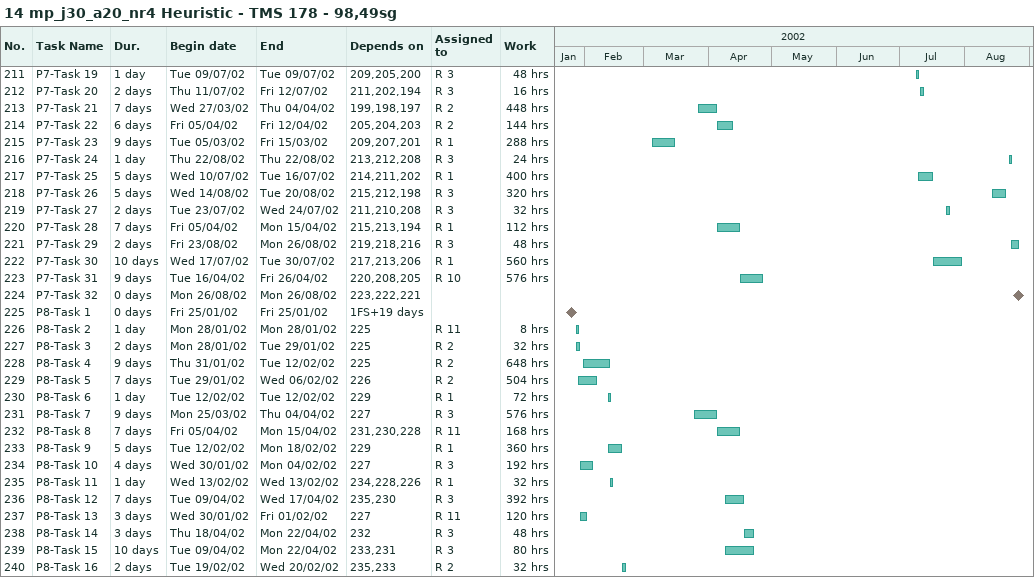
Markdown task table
14 mp_j30_a20_nr4 Heuristic - TMS 178 - 98,49sg

| ID | Task | Duration | Start | Finish | Predecessors | Resources | Work (h) |
|---|---|---|---|---|---|---|---|
| 211 | P7-Task 19 | 1d | 2002-07-09 | 2002-07-09 | 209, 205, 200 | R 3 | 48 |
| 212 | P7-Task 20 | 2d | 2002-07-11 | 2002-07-12 | 211, 202, 194 | R 3 | 16 |
| 213 | P7-Task 21 | 7d | 2002-03-27 | 2002-04-04 | 199, 198, 197 | R 2 | 448 |
| 214 | P7-Task 22 | 6d | 2002-04-05 | 2002-04-12 | 205, 204, 203 | R 2 | 144 |
| 215 | P7-Task 23 | 9d | 2002-03-05 | 2002-03-15 | 209, 207, 201 | R 1 | 288 |
| 216 | P7-Task 24 | 1d | 2002-08-22 | 2002-08-22 | 213, 212, 208 | R 3 | 24 |
| 217 | P7-Task 25 | 5d | 2002-07-10 | 2002-07-16 | 214, 211, 202 | R 1 | 400 |
| 218 | P7-Task 26 | 5d | 2002-08-14 | 2002-08-20 | 215, 212, 198 | R 3 | 320 |
| 219 | P7-Task 27 | 2d | 2002-07-23 | 2002-07-24 | 211, 210, 208 | R 3 | 32 |
| 220 | P7-Task 28 | 7d | 2002-04-05 | 2002-04-15 | 215, 213, 194 | R 1 | 112 |
| 221 | P7-Task 29 | 2d | 2002-08-23 | 2002-08-26 | 219, 218, 216 | R 3 | 48 |
| 222 | P7-Task 30 | 10d | 2002-07-17 | 2002-07-30 | 217, 213, 206 | R 1 | 560 |
| 223 | P7-Task 31 | 9d | 2002-04-16 | 2002-04-26 | 220, 208, 205 | R 10 | 576 |
| 224 | P7-Task 32 | 0d | 2002-08-26 | 2002-08-26 | 223, 222, 221 |  |  |
| 225 | P8-Task 1 | 0d | 2002-01-25 | 2002-01-25 | 1FS+19d |  |  |
| 226 | P8-Task 2 | 1d | 2002-01-28 | 2002-01-28 | 225 | R 11 | 8 |
| 227 | P8-Task 3 | 2d | 2002-01-28 | 2002-01-29 | 225 | R 2 | 32 |
| 228 | P8-Task 4 | 9d | 2002-01-31 | 2002-02-12 | 225 | R 2 | 648 |
| 229 | P8-Task 5 | 7d | 2002-01-29 | 2002-02-06 | 226 | R 2 | 504 |
| 230 | P8-Task 6 | 1d | 2002-02-12 | 2002-02-12 | 229 | R 1 | 72 |
| 231 | P8-Task 7 | 9d | 2002-03-25 | 2002-04-04 | 227 | R 3 | 576 |
| 232 | P8-Task 8 | 7d | 2002-04-05 | 2002-04-15 | 231, 230, 228 | R 11 | 168 |
| 233 | P8-Task 9 | 5d | 2002-02-12 | 2002-02-18 | 229 | R 1 | 360 |
| 234 | P8-Task 10 | 4d | 2002-01-30 | 2002-02-04 | 227 | R 3 | 192 |
| 235 | P8-Task 11 | 1d | 2002-02-13 | 2002-02-13 | 234, 228, 226 | R 1 | 32 |
| 236 | P8-Task 12 | 7d | 2002-04-09 | 2002-04-17 | 235, 230 | R 3 | 392 |
| 237 | P8-Task 13 | 3d | 2002-01-30 | 2002-02-01 | 227 | R 11 | 120 |
| 238 | P8-Task 14 | 3d | 2002-04-18 | 2002-04-22 | 232 | R 3 | 48 |
| 239 | P8-Task 15 | 10d | 2002-04-09 | 2002-04-22 | 233, 231 | R 3 | 80 |
| 240 | P8-Task 16 | 2d | 2002-02-19 | 2002-02-20 | 235, 233 | R 2 | 32 |
